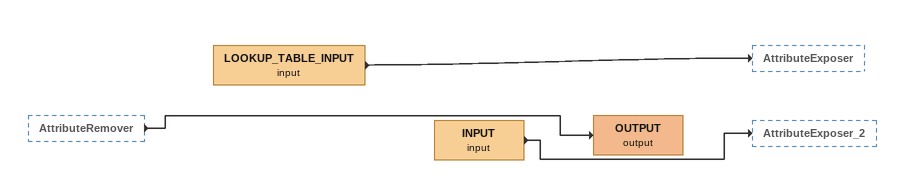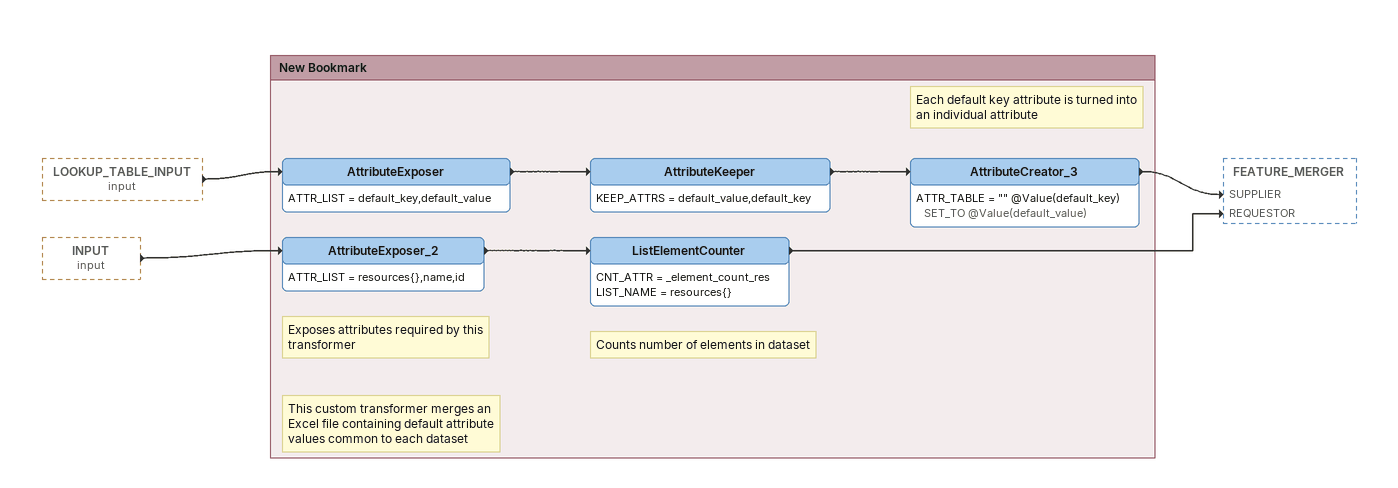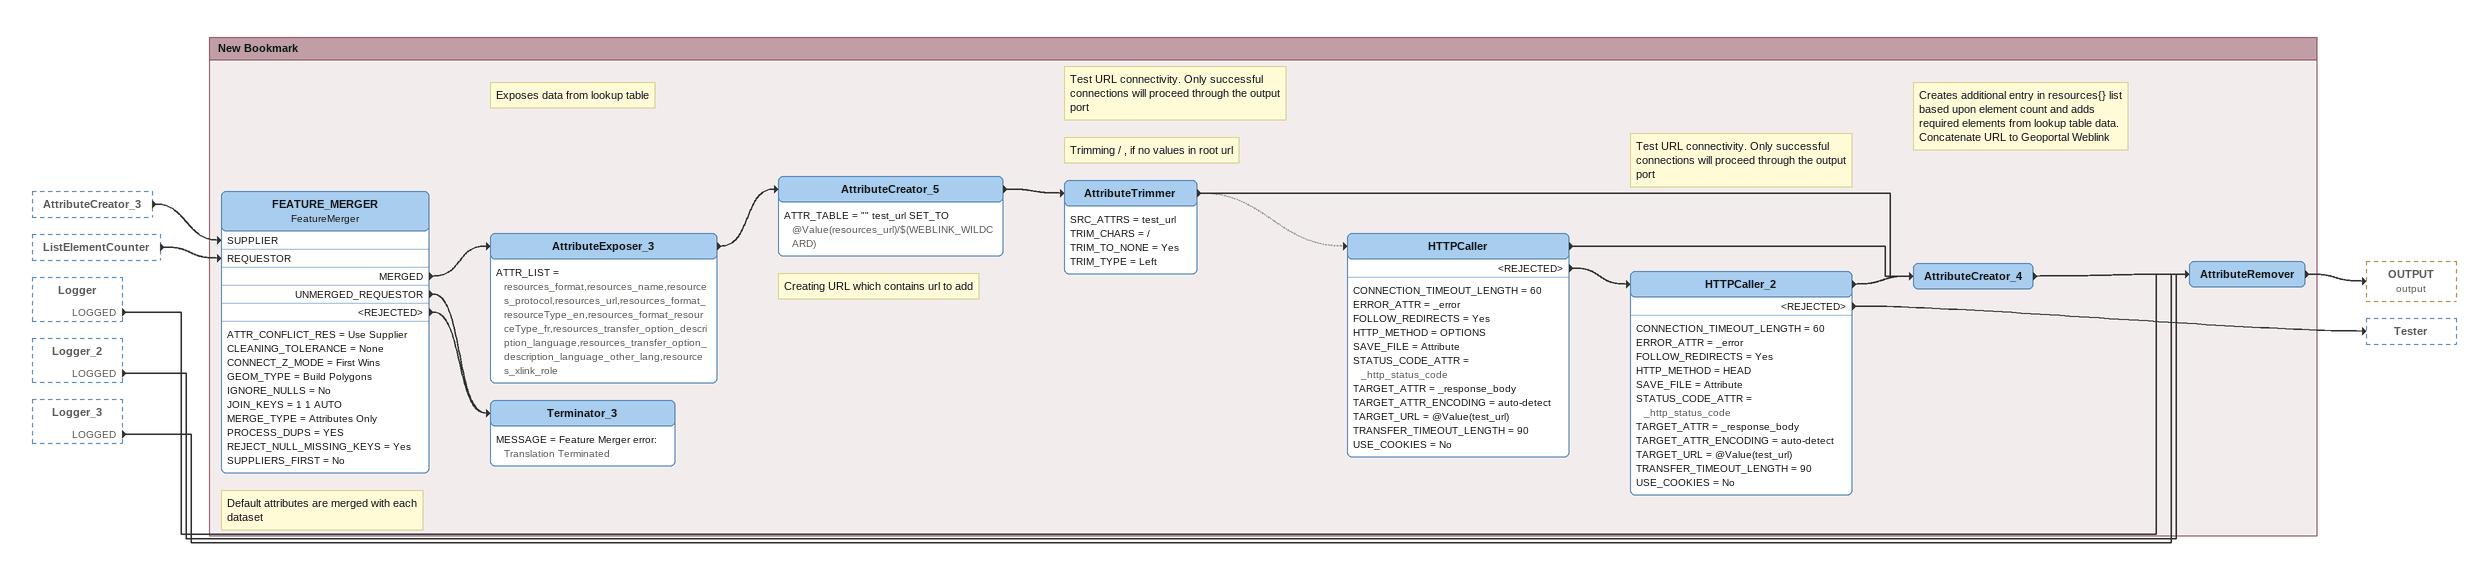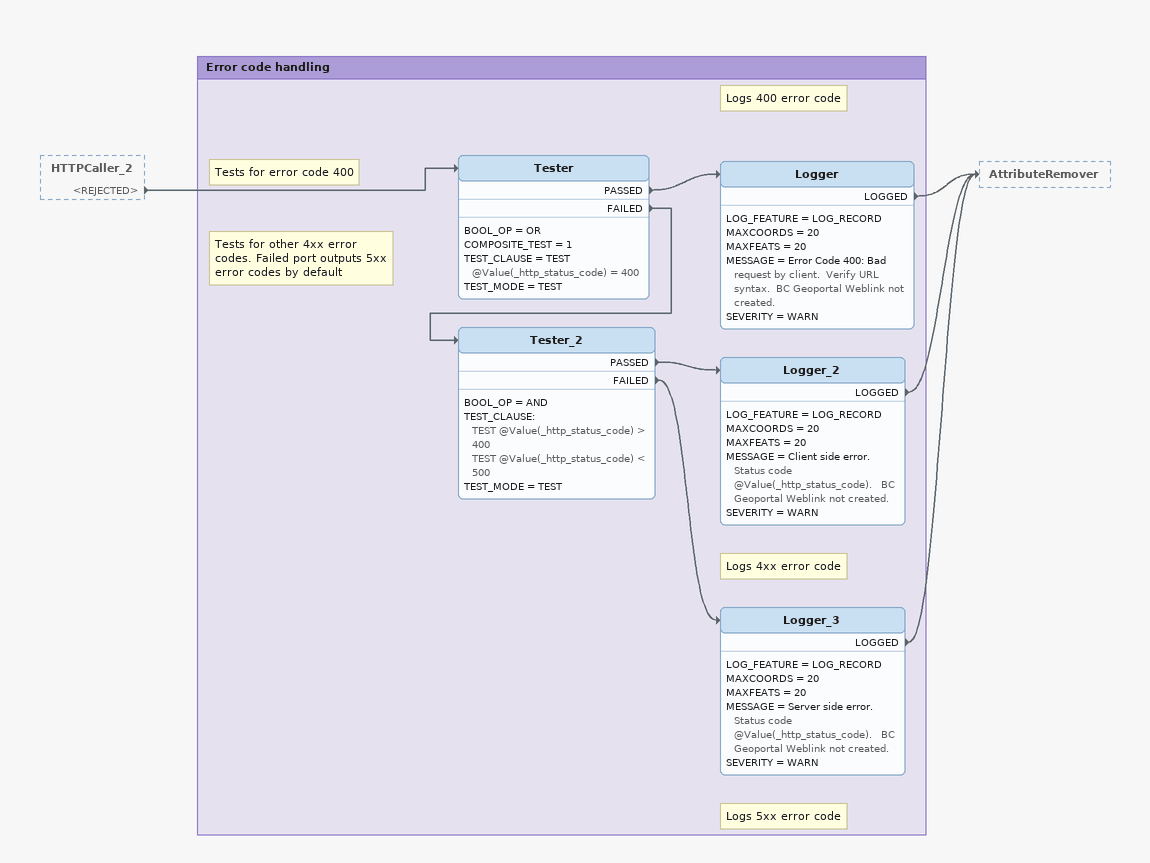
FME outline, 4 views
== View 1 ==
AttributeRemover [outside]
    -> OUTPUT (output)
LOOKUP_TABLE_INPUT (input)
    -> AttributeExposer
INPUT (input)
    -> AttributeExposer_2
OUTPUT (output)

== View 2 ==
LOOKUP_TABLE_INPUT (input) [outside]
    -> AttributeExposer
INPUT (input) [outside]
    -> AttributeExposer_2

Bookmark: New Bookmark
AttributeExposer
    ATTR_LIST = default_key,default_value
    -> AttributeKeeper
AttributeKeeper
    KEEP_ATTRS = default_value,default_key
    -> AttributeCreator_3
Note: Each default key attribute is turned into an individual attribute
AttributeCreator_3
    ATTR_TABLE = "" @Value(default_key) SET_TO @Value(default_value)
    -> FEATURE_MERGER [SUPPLIER]
Note: Exposes attributes required by this transformer
Note: This custom transformer merges an Excel file containing default attribute values common to each dataset
AttributeExposer_2
    ATTR_LIST = resources{},name,id
    -> ListElementCounter
Note: Counts number of elements in dataset
ListElementCounter
    CNT_ATTR = _element_count_res
    LIST_NAME = resources{}
    -> FEATURE_MERGER [REQUESTOR]

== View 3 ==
AttributeCreator_3 [outside]
    -> FEATURE_MERGER [SUPPLIER]
ListElementCounter [outside]
    -> FEATURE_MERGER [REQUESTOR]
Logger [outside]
    LOGGED -> AttributeRemover
Logger_2 [outside]
    LOGGED -> AttributeRemover
Logger_3 [outside]
    LOGGED -> AttributeRemover

Bookmark: New Bookmark
Note: Default attributes are merged with each dataset
FEATURE_MERGER: FeatureMerger
    ATTR_CONFLICT_RES = Use Supplier
    CLEANING_TOLERANCE = None
    CONNECT_Z_MODE = First Wins
    GEOM_TYPE = Build Polygons
    IGNORE_NULLS = No
    JOIN_KEYS = 1 1 AUTO
    MERGE_TYPE = Attributes Only
    PROCESS_DUPS = YES
    REJECT_NULL_MISSING_KEYS = Yes
    SUPPLIERS_FIRST = No
    MERGED -> AttributeExposer_3
    UNMERGED_REQUESTOR -> Terminator_3
    <REJECTED> -> Terminator_3
Note: Exposes data from lookup table
AttributeExposer_3
    ATTR_LIST = resources_format,resources_name,resources_protocol,resources_url,resources_format_resourceType_en,resources_format_resourceType_fr,resources_transfer_option_description_language,resources_transfer_option_description_language_other_lang,resources_xlink_role
    -> AttributeCreator_5
Note: Creating URL which contains url to add
AttributeCreator_5
    ATTR_TABLE = "" test_url SET_TO @Value(resources_url)/$(WEBLINK_WILDCARD)
    -> AttributeTrimmer
Note: Trimming / , if no values in root url
AttributeTrimmer
    SRC_ATTRS = test_url
    TRIM_CHARS = /
    TRIM_TO_NONE = Yes
    TRIM_TYPE = Left
    -> HTTPCaller [off]
    -> AttributeCreator_4
Note: Test URL connectivity. Only successful connections will proceed through the output port
HTTPCaller
    CONNECTION_TIMEOUT_LENGTH = 60
    ERROR_ATTR = _error
    FOLLOW_REDIRECTS = Yes
    HTTP_METHOD = OPTIONS
    SAVE_FILE = Attribute
    STATUS_CODE_ATTR = _http_status_code
    TARGET_ATTR = _response_body
    TARGET_ATTR_ENCODING = auto-detect
    TARGET_URL = @Value(test_url)
    TRANSFER_TIMEOUT_LENGTH = 90
    USE_COOKIES = No
    -> AttributeCreator_4
    <REJECTED> -> HTTPCaller_2
Note: Test URL connectivity. Only successful connections will proceed through the output port
HTTPCaller_2
    CONNECTION_TIMEOUT_LENGTH = 60
    ERROR_ATTR = _error
    FOLLOW_REDIRECTS = Yes
    HTTP_METHOD = HEAD
    SAVE_FILE = Attribute
    STATUS_CODE_ATTR = _http_status_code
    TARGET_ATTR = _response_body
    TARGET_ATTR_ENCODING = auto-detect
    TARGET_URL = @Value(test_url)
    TRANSFER_TIMEOUT_LENGTH = 90
    USE_COOKIES = No
    -> AttributeCreator_4
    <REJECTED> -> Tester
Note: Creates additional entry in resources{} list based upon element count and adds required elements from lookup table data. Concatenate URL to Geoportal Weblink
AttributeCreator_4
    -> AttributeRemover
AttributeRemover
    -> OUTPUT (output)
Terminator_3
    MESSAGE = Feature Merger error: Translation Terminated

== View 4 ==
HTTPCaller_2 [outside]
    <REJECTED> -> Tester

Bookmark: Error code handling
Note: Tests for error code 400
Tester
    BOOL_OP = OR
    COMPOSITE_TEST = 1
    TEST_CLAUSE = TEST @Value(_http_status_code) = 400
    TEST_MODE = TEST
    PASSED -> Logger
    FAILED -> Tester_2
Note: Logs 400 error code
Logger
    LOG_FEATURE = LOG_RECORD
    MAXCOORDS = 20
    MAXFEATS = 20
    MESSAGE = Error Code 400: Bad request by client.  Verify URL syntax.  BC Geoportal Weblink not created.
    SEVERITY = WARN
    LOGGED -> AttributeRemover
Note: Tests for other 4xx error codes. Failed port outputs 5xx error codes by default
Tester_2
    BOOL_OP = AND
    TEST_CLAUSE:
      TEST @Value(_http_status_code) > 400
      TEST @Value(_http_status_code) < 500
    TEST_MODE = TEST
    PASSED -> Logger_2
    FAILED -> Logger_3
Note: Logs 4xx error code
Logger_2
    LOG_FEATURE = LOG_RECORD
    MAXCOORDS = 20
    MAXFEATS = 20
    MESSAGE = Client side error.  Status code @Value(_http_status_code).   BC Geoportal Weblink not created.
    SEVERITY = WARN
    LOGGED -> AttributeRemover
Note: Logs 5xx error code
Logger_3
    LOG_FEATURE = LOG_RECORD
    MAXCOORDS = 20
    MAXFEATS = 20
    MESSAGE = Server side error.  Status code @Value(_http_status_code).   BC Geoportal Weblink not created.
    SEVERITY = WARN
    LOGGED -> AttributeRemover
